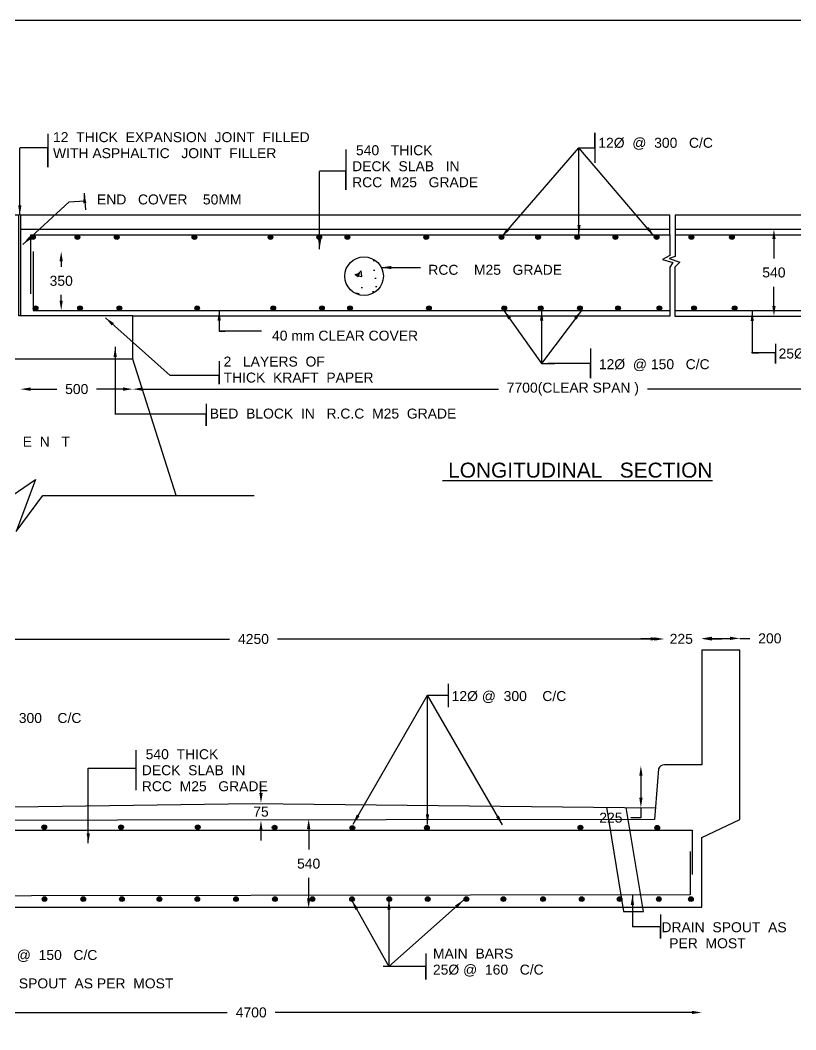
# Model space of a CAD drawing. Header units: inches. Extents: x 43.9 to 73.3, y 3.2 to 23.4.
# Drawn here: x 48.91 to 56.7, y 13.32 to 23.45 of the extents above; entities that cross this region are included whole.
import ezdxf

# ---------------------------------------------------------------- set-up
doc = ezdxf.new("R2010")
doc.units = ezdxf.units.IN
doc.header["$MEASUREMENT"] = 0
doc.layers.add('TEXT', color=1, linetype='Continuous')
doc.styles.get("Standard").update_dxf_attribs({"font": 'arial.ttf', "height": 0.1})
doc.dimstyles.get("Standard").update_dxf_attribs({"dimtxt": 0.1, "dimasz": 0.1, "dimexe": 0.18, "dimexo": 0.0625, "dimgap": 0.09, "dimtad": 0, "dimtih": 1, "dimtoh": 1, "dimdec": 4, "dimzin": 0, "dimdsep": 46, "dimtxsty": 'Standard', "dimcen": 0.09, "dimse1": 1, "dimse2": 1, "dimadec": 0, "dimazin": 0, "dimtfac": 1, "dimtdec": 4, "dimtofl": 0, "dimtmove": 0, "dimatfit": 3, "dimfxl": 1, "dimtolj": 1, "dimtzin": 0, "dimarcsym": 0})

# ---------------------------------------------------------------- blocks, each defined once
blk = doc.blocks.new('*D5')
at = {"color": 0, "lineweight": -2, "transparency": 16777216}
for p, q in [((49.017, 19.744), (49.28, 19.744)), ((49.944, 19.744), (49.681, 19.744))]:
    blk.add_line(p, q, dxfattribs=at)
at = {"color": 0, "transparency": 16777216}
for points in [[(49.017, 19.761), (49.017, 19.727), (48.917, 19.744)], [(49.944, 19.761), (49.944, 19.727), (50.044, 19.744)]]:
    blk.add_solid(points, dxfattribs=at)
at = {"layer": 'Defpoints', "color": 0, "transparency": 16777216}
for p in [(48.917, 20.48), (50.044, 20.478), (50.044, 19.744)]:
    blk.add_point(p, dxfattribs=at)
at = {"color": 0, "transparency": 16777216, "insert": (49.481, 19.744), "char_height": 0.1, "attachment_point": 5}
blk.add_mtext('\\A1;500', dxfattribs=at)
blk = doc.blocks.new('*D6')
at = {"color": 0, "lineweight": -2, "transparency": 16777216}
for p, q in [((50.144, 19.744), (53.715, 19.744)), ((58.782, 19.744), (55.211, 19.744))]:
    blk.add_line(p, q, dxfattribs=at)
at = {"color": 0, "transparency": 16777216}
for points in [[(50.144, 19.761), (50.144, 19.727), (50.044, 19.744)], [(58.782, 19.761), (58.782, 19.727), (58.882, 19.744)]]:
    blk.add_solid(points, dxfattribs=at)
at = {"layer": 'Defpoints', "color": 0, "transparency": 16777216}
for p in [(50.044, 19.744), (58.882, 19.744), (58.882, 19.729)]:
    blk.add_point(p, dxfattribs=at)
at = {"color": 0, "transparency": 16777216, "insert": (54.463, 19.744), "char_height": 0.1, "attachment_point": 5}
blk.add_mtext('\\A1;7700(CLEAR SPAN )', dxfattribs=at)
blk = doc.blocks.new('*D12')
at = {"color": 0, "lineweight": -2, "transparency": 16777216}
for p, q in [((56.482, 21.249), (56.482, 21.055)), ((56.482, 20.578), (56.482, 20.772))]:
    blk.add_line(p, q, dxfattribs=at)
at = {"color": 0, "transparency": 16777216}
for points in [[(56.466, 21.249), (56.499, 21.249), (56.482, 21.349)], [(56.466, 20.578), (56.499, 20.578), (56.482, 20.478)]]:
    blk.add_solid(points, dxfattribs=at)
at = {"layer": 'Defpoints', "color": 0, "transparency": 16777216}
for p in [(56.482, 21.349), (56.482, 20.478), (56.482, 20.478)]:
    blk.add_point(p, dxfattribs=at)
at = {"color": 0, "transparency": 16777216, "insert": (56.482, 20.914), "char_height": 0.1, "attachment_point": 5}
blk.add_mtext('\\A1;540', dxfattribs=at)
blk = doc.blocks.new('*D13')
at = {"color": 0, "lineweight": -2, "transparency": 16777216}
for p, q in [((49.325, 21.026), (49.325, 20.971)), ((49.325, 20.633), (49.325, 20.689))]:
    blk.add_line(p, q, dxfattribs=at)
at = {"color": 0, "transparency": 16777216}
for points in [[(49.308, 21.026), (49.341, 21.026), (49.325, 21.126)], [(49.308, 20.633), (49.341, 20.633), (49.325, 20.533)]]:
    blk.add_solid(points, dxfattribs=at)
at = {"layer": 'Defpoints', "color": 0, "transparency": 16777216}
for p in [(49.042, 21.126), (49.042, 20.533), (49.325, 20.533)]:
    blk.add_point(p, dxfattribs=at)
at = {"color": 0, "transparency": 16777216, "insert": (49.325, 20.83), "char_height": 0.1, "attachment_point": 5}
blk.add_mtext('\\A1;350', dxfattribs=at)
blk = doc.blocks.new('*D22')
at = {"color": 0, "lineweight": -2, "transparency": 16777216}
for p, q in [((55.146, 15.865), (55.146, 15.644)), ((55.146, 15.544), (55.146, 15.444)), ((55.146, 15.444), (55.046, 15.444))]:
    blk.add_line(p, q, dxfattribs=at)
at = {"color": 0, "transparency": 16777216}
for points in [[(55.13, 15.865), (55.163, 15.865), (55.146, 15.965)], [(55.13, 15.644), (55.163, 15.644), (55.146, 15.544)]]:
    blk.add_solid(points, dxfattribs=at)
at = {"layer": 'Defpoints', "color": 0, "transparency": 16777216}
for p in [(55.346, 15.965), (55.146, 15.544), (55.291, 15.544)]:
    blk.add_point(p, dxfattribs=at)
at = {"color": 0, "transparency": 16777216, "insert": (54.845, 15.444), "char_height": 0.1, "attachment_point": 5}
blk.add_mtext('\\A1;225', dxfattribs=at)
blk = doc.blocks.new('*D28')
at = {"color": 0, "lineweight": -2, "transparency": 16777216}
for p, q in [((47.23, 17.237), (51.015, 17.237)), ((55.282, 17.237), (51.497, 17.237))]:
    blk.add_line(p, q, dxfattribs=at)
at = {"color": 0, "transparency": 16777216}
for points in [[(47.23, 17.254), (47.23, 17.221), (47.13, 17.237)], [(55.282, 17.254), (55.282, 17.221), (55.382, 17.237)]]:
    blk.add_solid(points, dxfattribs=at)
at = {"layer": 'Defpoints', "color": 0, "transparency": 16777216}
for p in [(55.382, 17.237), (47.13, 15.952), (55.382, 15.911)]:
    blk.add_point(p, dxfattribs=at)
at = {"color": 0, "transparency": 16777216, "insert": (51.256, 17.237), "char_height": 0.1, "attachment_point": 5}
blk.add_mtext('\\A1;4250', dxfattribs=at)
blk = doc.blocks.new('*D29')
at = {"color": 0, "lineweight": -2, "transparency": 16777216}
for p, q in [((55.246, 17.238), (55.146, 17.238)), ((55.859, 17.238), (55.959, 17.238))]:
    blk.add_line(p, q, dxfattribs=at)
at = {"color": 0, "transparency": 16777216}
for points in [[(55.246, 17.255), (55.246, 17.222), (55.346, 17.238)], [(55.859, 17.255), (55.859, 17.222), (55.759, 17.238)]]:
    blk.add_solid(points, dxfattribs=at)
at = {"layer": 'Defpoints', "color": 0, "transparency": 16777216}
for p in [(55.759, 17.238), (55.346, 15.965), (55.759, 15.976)]:
    blk.add_point(p, dxfattribs=at)
at = {"color": 0, "transparency": 16777216, "insert": (55.552, 17.238), "char_height": 0.1, "attachment_point": 5}
blk.add_mtext('\\A1;225', dxfattribs=at)
blk = doc.blocks.new('*D30')
at = {"color": 0, "lineweight": -2, "transparency": 16777216}
for p, q in [((55.859, 17.243), (56.04, 17.243)), ((56.14, 17.243), (56.24, 17.243))]:
    blk.add_line(p, q, dxfattribs=at)
at = {"color": 0, "transparency": 16777216}
for points in [[(55.859, 17.26), (55.859, 17.227), (55.759, 17.243)], [(56.04, 17.26), (56.04, 17.227), (56.14, 17.243)]]:
    blk.add_solid(points, dxfattribs=at)
at = {"layer": 'Defpoints', "color": 0, "transparency": 16777216}
for p in [(56.14, 17.243), (55.759, 17.126), (56.14, 17.126)]:
    blk.add_point(p, dxfattribs=at)
at = {"color": 0, "transparency": 16777216, "insert": (56.441, 17.243), "char_height": 0.1, "attachment_point": 5}
blk.add_mtext('\\A1;200', dxfattribs=at)
blk = doc.blocks.new('*D66')
at = {"color": 0, "lineweight": -2, "transparency": 16777216}
for p, q in [((46.808, 13.49), (50.992, 13.49)), ((55.658, 13.49), (51.474, 13.49))]:
    blk.add_line(p, q, dxfattribs=at)
at = {"color": 0, "transparency": 16777216}
for points in [[(46.808, 13.507), (46.808, 13.474), (46.708, 13.49)], [(55.658, 13.507), (55.658, 13.474), (55.758, 13.49)]]:
    blk.add_solid(points, dxfattribs=at)
at = {"layer": 'Defpoints', "color": 0, "transparency": 16777216}
for p in [(46.708, 14.548), (55.758, 14.548), (55.758, 13.49)]:
    blk.add_point(p, dxfattribs=at)
at = {"color": 0, "transparency": 16777216, "insert": (51.233, 13.49), "char_height": 0.1, "attachment_point": 5}
blk.add_mtext('\\A1;4700', dxfattribs=at)
blk = doc.blocks.new('*D70')
at = {"color": 0, "lineweight": -2, "transparency": 16777216}
for p, q in [((51.331, 15.691), (51.331, 15.791)), ((51.331, 15.316), (51.331, 15.216))]:
    blk.add_line(p, q, dxfattribs=at)
at = {"color": 0, "transparency": 16777216}
for points in [[(51.315, 15.691), (51.348, 15.691), (51.331, 15.591)], [(51.315, 15.316), (51.348, 15.316), (51.331, 15.416)]]:
    blk.add_solid(points, dxfattribs=at)
at = {"layer": 'Defpoints', "color": 0, "transparency": 16777216}
for p in [(51.621, 15.591), (51.331, 15.416), (51.621, 15.416)]:
    blk.add_point(p, dxfattribs=at)
at = {"color": 0, "transparency": 16777216, "insert": (51.331, 15.504), "char_height": 0.1, "attachment_point": 5}
blk.add_mtext('\\A1;75', dxfattribs=at)
blk = doc.blocks.new('*D71')
at = {"color": 0, "lineweight": -2, "transparency": 16777216}
for p, q in [((51.81, 15.331), (51.81, 15.124)), ((51.81, 14.635), (51.81, 14.841))]:
    blk.add_line(p, q, dxfattribs=at)
at = {"color": 0, "transparency": 16777216}
for points in [[(51.793, 15.331), (51.827, 15.331), (51.81, 15.431)], [(51.793, 14.635), (51.827, 14.635), (51.81, 14.535)]]:
    blk.add_solid(points, dxfattribs=at)
at = {"layer": 'Defpoints', "color": 0, "transparency": 16777216}
for p in [(51.824, 15.431), (51.81, 14.535), (51.824, 14.535)]:
    blk.add_point(p, dxfattribs=at)
at = {"color": 0, "transparency": 16777216, "insert": (51.81, 14.983), "char_height": 0.1, "attachment_point": 5}
blk.add_mtext('\\A1;540', dxfattribs=at)

msp = doc.modelspace()

# ---------------------------------------------------------------- hatches: boundary and pattern name
h = msp.add_hatch(color=0)
h.dxf.hatch_style = 1
h.paths.add_polyline_path([(49.06375, 21.26881, 0.33395938), (49.04689, 21.29125), (49.03391, 21.29125, 0.33395938), (49.01704, 21.26881, 1)])
h = msp.add_hatch(color=0)
h.dxf.hatch_style = 1
h.paths.add_polyline_path([(49.51103, 21.26881, 0.33395938), (49.49416, 21.29125), (49.48118, 21.29125, 0.33395938), (49.46431, 21.26881, 1)])
h = msp.add_hatch(color=0)
h.dxf.hatch_style = 1
h.paths.add_polyline_path([(49.90554, 21.26881, 0.33395938), (49.88868, 21.29125), (49.8757, 21.29125, 0.33395938), (49.85883, 21.26881, 1)])
h = msp.add_hatch(color=0)
h.dxf.hatch_style = 1
h.paths.add_polyline_path([(50.68644, 21.26881, 0.33395938), (50.66958, 21.29125), (50.6566, 21.29125, 0.33395938), (50.63973, 21.26881, 1)])
h = msp.add_hatch(color=0)
h.dxf.hatch_style = 1
h.paths.add_polyline_path([(51.45024, 21.26881, 0.33395938), (51.43338, 21.29125), (51.4204, 21.29125, 0.33395938), (51.40353, 21.26881, 1)])
h = msp.add_hatch(color=0)
h.dxf.hatch_style = 1
h.paths.add_polyline_path([(51.93983, 21.26881, 0.33395938), (51.92296, 21.29125), (51.90999, 21.29125, 0.33395938), (51.89312, 21.26881, 1)])
h = msp.add_hatch(color=0)
h.dxf.hatch_style = 1
h.paths.add_polyline_path([(52.22196, 21.26881, 0.33395938), (52.20509, 21.29125), (52.19211, 21.29125, 0.33395938), (52.17524, 21.26881, 1)])
h = msp.add_hatch(color=0)
h.dxf.hatch_style = 1
h.paths.add_polyline_path([(53.01381, 21.26881, 0.33395938), (52.99694, 21.29125), (52.98396, 21.29125, 0.33395938), (52.9671, 21.26881, 1)])
h = msp.add_hatch(color=0)
h.dxf.hatch_style = 1
h.paths.add_polyline_path([(53.76981, 21.26881, 0.33395938), (53.75295, 21.29125), (53.73997, 21.29125, 0.33395938), (53.7231, 21.26881, 1)])
h = msp.add_hatch(color=0)
h.dxf.hatch_style = 1
h.paths.add_polyline_path([(54.1368, 21.26881, 0.33395938), (54.11994, 21.29125), (54.10696, 21.29125, 0.33395938), (54.09009, 21.26881, 1)])
h = msp.add_hatch(color=0)
h.dxf.hatch_style = 1
h.paths.add_polyline_path([(54.52949, 21.26881, 0.33395938), (54.51262, 21.29125), (54.49964, 21.29125, 0.33395938), (54.48277, 21.26881, 1)])
h = msp.add_hatch(color=0)
h.dxf.hatch_style = 1
h.paths.add_polyline_path([(54.91309, 21.26881, 0.33395938), (54.89623, 21.29125), (54.88325, 21.29125, 0.33395938), (54.86638, 21.26881, 1)])
h = msp.add_hatch(color=0)
h.dxf.hatch_style = 1
h.paths.add_polyline_path([(55.32779, 21.26881, 0.33395938), (55.31093, 21.29125), (55.29795, 21.29125, 0.33395938), (55.28108, 21.26881, 1)])
h = msp.add_hatch(color=0)
h.dxf.hatch_style = 1
h.paths.add_polyline_path([(55.67644, 21.26881, 0.33395938), (55.65957, 21.29125), (55.64659, 21.29125, 0.33395938), (55.62972, 21.26881, 1)])
h = msp.add_hatch(color=0)
h.dxf.hatch_style = 1
h.paths.add_polyline_path([(56.0838, 21.26881, 0.33395938), (56.06693, 21.29125), (56.05395, 21.29125, 0.33395938), (56.03709, 21.26881, 1)])
h = msp.add_hatch()
h.set_pattern_fill('AR-CONC', color=0, scale=0.06)
h.set_pattern_definition([(50, (0, 0), (0.430356, -0.0376513), [0.045, -0.495]), (355, (0, 0), (-0.0832508, 0.4513153), [0.036, -0.396]), (100.45144, (0.03586, -0.00314), (0.3471053, 0.413664), [0.038244, -0.4206853]), (46.1842, (0, 0.12), (0.640345, -0.0993116), [0.0675, -0.7425]), (96.6356, (0.05336, 0.1117), (0.560797, 0.584471), [0.057366, -0.631028]), (351.1842, (0, 0.12), (0.560797, 0.584471), [0.054, -0.594]), (21, (0.06, 0.09), (0.3581442, -0.2415713), [0.045, -0.495]), (326, (0.06, 0.09), (0.1459892, 0.43509), [0.036, -0.396]), (71.45144, (0.08985, 0.06987), (0.5041334, 0.1935187), [0.038244, -0.4206853]), (37.5, (0, 0), (0.0072959, 0.1997363), [0, -0.3912, 0, -0.402, 0, -0.3975]), (7.5, (0, 0), (0.1578417, 0.236647), [0, -0.2292, 0, -0.3822, 0, -0.1515]), (327.5, (-0.1338, 0), (0.32029346, -0.01353292), [0, -0.15, 0, -0.468, 0, -0.621]), (317.5, (-0.1938, 0), (0.3499117, 0.060063), [0, -0.195, 0, -0.3108, 0, -0.441])])
h.paths.add_polyline_path([(52.55989, 20.87742, 1), (52.173, 20.87742, 1)])
h = msp.add_hatch(color=0)
h.dxf.hatch_style = 1
h.paths.add_polyline_path([(49.09107, 20.55545, 0.33395938), (49.0742, 20.57788), (49.06122, 20.57788, 0.33395938), (49.04436, 20.55545, 1)])
h = msp.add_hatch(color=0)
h.dxf.hatch_style = 1
h.paths.add_polyline_path([(49.53834, 20.55545, 0.33395938), (49.52147, 20.57788), (49.5085, 20.57788, 0.33395938), (49.49163, 20.55545, 1)])
h = msp.add_hatch(color=0)
h.dxf.hatch_style = 1
h.paths.add_polyline_path([(49.93286, 20.55545, 0.33395938), (49.91599, 20.57788), (49.90301, 20.57788, 0.33395938), (49.88615, 20.55545, 1)])
h = msp.add_hatch(color=0)
h.dxf.hatch_style = 1
h.paths.add_polyline_path([(50.71376, 20.55545, 0.33395938), (50.69689, 20.57788), (50.68391, 20.57788, 0.33395938), (50.66705, 20.55545, 1)])
h = msp.add_hatch(color=0)
h.dxf.hatch_style = 1
h.paths.add_polyline_path([(51.47756, 20.55545, 0.33395938), (51.46069, 20.57788), (51.44772, 20.57788, 0.33395938), (51.43085, 20.55545, 1)])
h = msp.add_hatch(color=0)
h.dxf.hatch_style = 1
h.paths.add_polyline_path([(51.96715, 20.55545, 0.33395938), (51.95028, 20.57788), (51.9373, 20.57788, 0.33395938), (51.92043, 20.55545, 1)])
h = msp.add_hatch(color=0)
h.dxf.hatch_style = 1
h.paths.add_polyline_path([(52.24927, 20.55545, 0.33395938), (52.2324, 20.57788), (52.21943, 20.57788, 0.33395938), (52.20256, 20.55545, 1)])
h = msp.add_hatch(color=0)
h.dxf.hatch_style = 1
h.paths.add_polyline_path([(53.04112, 20.55545, 0.33395938), (53.02426, 20.57788), (53.01128, 20.57788, 0.33395938), (52.99441, 20.55545, 1)])
h = msp.add_hatch(color=0)
h.dxf.hatch_style = 1
h.paths.add_polyline_path([(53.79713, 20.55545, 0.33395938), (53.78026, 20.57788), (53.76728, 20.57788, 0.33395938), (53.75042, 20.55545, 1)])
h = msp.add_hatch(color=0)
h.dxf.hatch_style = 1
h.paths.add_polyline_path([(54.16412, 20.55545, 0.33395938), (54.14725, 20.57788), (54.13427, 20.57788, 0.33395938), (54.11741, 20.55545, 1)])
h = msp.add_hatch(color=0)
h.dxf.hatch_style = 1
h.paths.add_polyline_path([(54.5568, 20.55545, 0.33395938), (54.53993, 20.57788), (54.52696, 20.57788, 0.33395938), (54.51009, 20.55545, 1)])
h = msp.add_hatch(color=0)
h.dxf.hatch_style = 1
h.paths.add_polyline_path([(54.94041, 20.55545, 0.33395938), (54.92354, 20.57788), (54.91056, 20.57788, 0.33395938), (54.8937, 20.55545, 1)])
h = msp.add_hatch(color=0)
h.dxf.hatch_style = 1
h.paths.add_polyline_path([(55.35511, 20.55545, 0.33395938), (55.33824, 20.57788), (55.32526, 20.57788, 0.33395938), (55.3084, 20.55545, 1)])
h = msp.add_hatch(color=0)
h.dxf.hatch_style = 1
h.paths.add_polyline_path([(55.70375, 20.55545, 0.33395938), (55.68689, 20.57788), (55.67391, 20.57788, 0.33395938), (55.65704, 20.55545, 1)])
h = msp.add_hatch(color=0)
h.dxf.hatch_style = 1
h.paths.add_polyline_path([(56.11111, 20.55545, 0.33395938), (56.09425, 20.57788), (56.08127, 20.57788, 0.33395938), (56.0644, 20.55545, 1)])
h = msp.add_hatch(color=0)
h.dxf.hatch_style = 1
h.paths.add_polyline_path([(49.17869, 15.34782, 0.33395938), (49.16182, 15.37025), (49.14884, 15.37025, 0.33395938), (49.13197, 15.34782, 1)])
h = msp.add_hatch(color=0)
h.dxf.hatch_style = 1
h.paths.add_polyline_path([(49.94914, 15.34889, 0.33395938), (49.93227, 15.37132), (49.91929, 15.37132, 0.33395938), (49.90242, 15.34889, 1)])
h = msp.add_hatch(color=0)
h.dxf.hatch_style = 1
h.paths.add_polyline_path([(50.719, 15.34889, 0.33395938), (50.70213, 15.37132), (50.68915, 15.37132, 0.33395938), (50.67229, 15.34889, 1)])
h = msp.add_hatch(color=0)
h.dxf.hatch_style = 1
h.paths.add_polyline_path([(51.49179, 15.34548, 0.33395938), (51.47493, 15.36791), (51.46195, 15.36791, 0.33395938), (51.44508, 15.34548, 1)])
h = msp.add_hatch(color=0)
h.dxf.hatch_style = 1
h.paths.add_polyline_path([(52.27199, 15.34204, 0.33395938), (52.25512, 15.36447), (52.24215, 15.36447, 0.33395938), (52.22528, 15.34204, 1)])
h = msp.add_hatch(color=0)
h.dxf.hatch_style = 1
h.paths.add_polyline_path([(53.02069, 15.34381, 0.33395938), (53.00382, 15.36625), (52.99084, 15.36625, 0.33395938), (52.97398, 15.34381, 1)])
h = msp.add_hatch(color=0)
h.dxf.hatch_style = 1
h.paths.add_polyline_path([(54.56179, 15.34569, 0.33395938), (54.54492, 15.36813), (54.53194, 15.36813, 0.33395938), (54.51508, 15.34569, 1)])
h = msp.add_hatch(color=0)
h.dxf.hatch_style = 1
h.paths.add_polyline_path([(55.33337, 15.34397, 0.33395938), (55.31651, 15.36641), (55.30353, 15.36641, 0.33395938), (55.28666, 15.34397, 1)])
h = msp.add_hatch(color=0)
h.dxf.hatch_style = 1
h.paths.add_polyline_path([(49.18078, 14.62804, 0.33395938), (49.16391, 14.65048), (49.15093, 14.65048, 0.33395938), (49.13407, 14.62804, 1)])
h = msp.add_hatch(color=0)
h.dxf.hatch_style = 1
h.paths.add_polyline_path([(49.56923, 14.62804, 0.33395938), (49.55236, 14.65048), (49.53939, 14.65048, 0.33395938), (49.52252, 14.62804, 1)])
h = msp.add_hatch(color=0)
h.dxf.hatch_style = 1
h.paths.add_polyline_path([(49.95768, 14.62804, 0.33395938), (49.94082, 14.65048), (49.92784, 14.65048, 0.33395938), (49.91097, 14.62804, 1)])
h = msp.add_hatch(color=0)
h.dxf.hatch_style = 1
h.paths.add_polyline_path([(50.33504, 14.62804, 0.33395938), (50.31817, 14.65048), (50.30519, 14.65048, 0.33395938), (50.28833, 14.62804, 1)])
h = msp.add_hatch(color=0)
h.dxf.hatch_style = 1
h.paths.add_polyline_path([(50.71516, 14.62804, 0.33395938), (50.6983, 14.65048), (50.68532, 14.65048, 0.33395938), (50.66845, 14.62804, 1)])
h = msp.add_hatch(color=0)
h.dxf.hatch_style = 1
h.paths.add_polyline_path([(51.10362, 14.62804, 0.33395938), (51.08675, 14.65048), (51.07377, 14.65048, 0.33395938), (51.05691, 14.62804, 1)])
h = msp.add_hatch(color=0)
h.dxf.hatch_style = 1
h.paths.add_polyline_path([(51.49484, 14.62804, 0.33395938), (51.47798, 14.65048), (51.465, 14.65048, 0.33395938), (51.44813, 14.62804, 1)])
h = msp.add_hatch(color=0)
h.dxf.hatch_style = 1
h.paths.add_polyline_path([(51.8718, 14.62804, 0.33395938), (51.85494, 14.65048), (51.84196, 14.65048, 0.33395938), (51.82509, 14.62804, 1)])
h = msp.add_hatch(color=0)
h.dxf.hatch_style = 1
h.paths.add_polyline_path([(52.26858, 14.62804, 0.33395938), (52.25171, 14.65048), (52.23873, 14.65048, 0.33395938), (52.22187, 14.62804, 1)])
h = msp.add_hatch(color=0)
h.dxf.hatch_style = 1
h.paths.add_polyline_path([(52.64316, 14.62804, 0.33395938), (52.62629, 14.65048), (52.61331, 14.65048, 0.33395938), (52.59645, 14.62804, 1)])
h = msp.add_hatch(color=0)
h.dxf.hatch_style = 1
h.paths.add_polyline_path([(53.02883, 14.62804, 0.33395938), (53.01197, 14.65048), (52.99899, 14.65048, 0.33395938), (52.98212, 14.62804, 1)])
h = msp.add_hatch(color=0)
h.dxf.hatch_style = 1
h.paths.add_polyline_path([(53.41729, 14.62804, 0.33395938), (53.40042, 14.65048), (53.38744, 14.65048, 0.33395938), (53.37058, 14.62804, 1)])
h = msp.add_hatch(color=0)
h.dxf.hatch_style = 1
h.paths.add_polyline_path([(53.78909, 14.62804, 0.33395938), (53.77222, 14.65048), (53.75925, 14.65048, 0.33395938), (53.74238, 14.62804, 1)])
h = msp.add_hatch(color=0)
h.dxf.hatch_style = 1
h.paths.add_polyline_path([(54.18706, 14.62804, 0.33395938), (54.17019, 14.65048), (54.15721, 14.65048, 0.33395938), (54.14035, 14.62804, 1)])
h = msp.add_hatch(color=0)
h.dxf.hatch_style = 1
h.paths.add_polyline_path([(54.57551, 14.62804, 0.33395938), (54.55864, 14.65048), (54.54567, 14.65048, 0.33395938), (54.5288, 14.62804, 1)])
h = msp.add_hatch(color=0)
h.dxf.hatch_style = 1
h.paths.add_polyline_path([(54.95564, 14.62804, 0.33395938), (54.93877, 14.65048), (54.92579, 14.65048, 0.33395938), (54.90893, 14.62804, 1)])
h = msp.add_hatch(color=0)
h.dxf.hatch_style = 1
h.paths.add_polyline_path([(55.34964, 14.62804, 0.33395938), (55.33277, 14.65048), (55.3198, 14.65048, 0.33395938), (55.30293, 14.62804, 1)])
h = msp.add_hatch(color=0)
h.dxf.hatch_style = 1
h.paths.add_polyline_path([(55.6715, 14.62804, 0.33395938), (55.65463, 14.65048), (55.64166, 14.65048, 0.33395938), (55.62479, 14.62804, 1)])

# ---------------------------------------------------------------- linework, layer by layer
at = {"color": 0}
msp.add_lwpolyline([(43.86859, 23.44551), (73.12465, 23.44551), (73.12465, 3.18029), (43.86859, 3.18029)], close=True, dxfattribs=at)
for points in [[(49.19167, 22.30457), (49.19167, 21.9715), (49.19167, 22.16587), (48.91301, 22.16587)], [(54.68467, 22.16698), (54.68467, 22.31428), (54.68467, 22.01503)], [(52.18196, 22.14809), (52.18196, 21.74313), (52.18196, 21.92914), (51.92218, 21.92914)], [(51.92101, 21.92915), (51.92004, 21.92915)], [(50.0441, 20.04515), (50.0441, 20.47968), (48.89878, 20.47968), (48.89878, 21.49002), (46.31004, 21.49002)], [(49.0202, 20.69876), (49.0202, 21.29128), (55.43806, 21.29128), (55.43806, 21.48835), (48.91741, 21.48835), (48.91741, 20.47968)], [(55.48873, 21.48835), (55.48873, 21.0758), (55.42951, 21.05455), (55.53705, 21.01923), (55.48851, 20.96787), (55.48851, 20.47771), (59.8757, 20.47771), (59.8757, 21.48933), (55.48873, 21.48933)], [(48.91741, 21.3493), (55.43806, 21.3493)], [(55.43806, 21.29128), (55.43806, 21.08417), (55.36401, 21.04536), (55.46792, 21.01476), (55.43675, 20.96885), (55.43675, 20.53341), (55.43405, 20.53341)], [(55.48873, 21.3493), (63.06863, 21.3493)], [(55.48873, 21.29128), (59.77862, 21.29128), (59.77862, 20.69641)], [(49.04189, 21.12621), (49.04189, 20.53341), (55.43405, 20.53341)], [(55.48851, 20.53341), (59.75698, 20.53341)], [(51.33497, 20.32428), (50.92362, 20.32428)], [(56.49807, 20.19803), (56.49807, 20.00196), (56.49807, 20.10864), (56.25847, 20.10864)], [(54.63956, 20.15252), (54.63956, 19.85394), (54.63956, 20.00111), (54.2123, 20.00111)], [(50.47821, 18.67584), (50.0441, 20.04515), (47.74671, 20.04515)], [(50.91229, 20.02331), (50.91229, 19.79299), (50.91229, 19.88186), (50.41981, 19.88186)], [(50.78006, 19.59609), (50.78006, 19.37723), (50.78006, 19.49344), (49.86508, 19.49344)], [(47.74671, 18.67627), (48.83339, 18.67627), (49.06588, 18.83854), (48.87312, 18.31635), (49.14105, 18.67584), (51.26323, 18.67584)], [(53.20975, 16.78875), (53.20975, 16.55244)], [(50.07546, 16.12208), (50.07546, 15.72182)], [(47.18081, 15.53048), (51.24319, 15.58615), (55.29126, 15.54381)], [(54.80247, 15.54892), (54.97266, 14.50352), (55.17384, 14.50352), (54.99675, 15.54689)], [(46.80175, 14.86389), (46.80175, 15.31853), (55.66011, 15.31853), (55.66011, 14.8759)], [(55.6402, 15.10663), (55.6402, 14.66885), (46.81685, 14.65661), (46.81685, 15.10818)], [(55.34153, 14.47417), (55.34153, 14.23328), (55.34153, 14.34989), (55.07427, 14.34989)], [(55.07494, 14.34992), (55.0613, 14.34992)], [(52.98808, 14.08335), (52.98808, 13.8225), (52.98808, 13.95115), (52.55912, 13.95115)]]:
    msp.add_lwpolyline(points, dxfattribs=at)
msp.add_lwpolyline([(46.70792, 14.54825), (55.75797, 14.54825), (55.75797, 15.24573), (56.13977, 15.42654), (56.13977, 17.12578), (55.75914, 17.12578), (55.75914, 15.9756), (55.38203, 15.9756, 0.30456161), (55.3219, 15.93522), (55.28208, 15.42653), (47.19076, 15.41687), (47.1469, 15.91776, 0.38692024), (47.09518, 15.96547), (46.70898, 15.96547), (46.70898, 17.11704), (46.3201, 17.11704), (46.3201, 15.41197), (46.70666, 15.23711), (46.70792, 14.54825)], format="xyb", dxfattribs=at)
for centre, radius in [((49.0404, 21.26881), 0.02336), ((49.48767, 21.26881), 0.02336), ((49.88219, 21.26881), 0.02336), ((50.66309, 21.26881), 0.02336), ((51.42689, 21.26881), 0.02336), ((51.91647, 21.26881), 0.02336), ((52.1986, 21.26881), 0.02336), ((52.99045, 21.26881), 0.02336), ((53.74646, 21.26881), 0.02336), ((54.11345, 21.26881), 0.02336), ((54.50613, 21.26881), 0.02336), ((54.88974, 21.26881), 0.02336), ((55.30444, 21.26881), 0.02336), ((55.65308, 21.26881), 0.02336), ((56.06044, 21.26881), 0.02336), ((52.36644, 20.87742), 0.19345), ((49.06771, 20.55545), 0.02336), ((49.51499, 20.55545), 0.02336), ((49.9095, 20.55545), 0.02336), ((50.6904, 20.55545), 0.02336), ((51.4542, 20.55545), 0.02336), ((51.94379, 20.55545), 0.02336), ((52.22592, 20.55545), 0.02336), ((53.01777, 20.55545), 0.02336), ((53.77377, 20.55545), 0.02336), ((54.14076, 20.55545), 0.02336), ((54.53344, 20.55545), 0.02336), ((54.91705, 20.55545), 0.02336), ((55.33175, 20.55545), 0.02336), ((55.6804, 20.55545), 0.02336), ((56.08776, 20.55545), 0.02336), ((49.15533, 15.34782), 0.02336), ((49.92578, 15.34889), 0.02336), ((50.69564, 15.34889), 0.02336), ((51.46844, 15.34548), 0.02336), ((52.24863, 15.34204), 0.02336), ((52.99733, 15.34381), 0.02336), ((54.53843, 15.34569), 0.02336), ((55.31002, 15.34397), 0.02336), ((49.15742, 14.62804), 0.02336), ((49.54588, 14.62804), 0.02336), ((49.93433, 14.62804), 0.02336), ((50.31168, 14.62804), 0.02336), ((50.69181, 14.62804), 0.02336), ((51.08026, 14.62804), 0.02336), ((51.47149, 14.62804), 0.02336), ((51.84845, 14.62804), 0.02336), ((52.24522, 14.62804), 0.02336), ((52.6198, 14.62804), 0.02336), ((53.00548, 14.62804), 0.02336), ((53.39393, 14.62804), 0.02336), ((53.76574, 14.62804), 0.02336), ((54.1637, 14.62804), 0.02336), ((54.55216, 14.62804), 0.02336), ((54.93228, 14.62804), 0.02336), ((55.32628, 14.62804), 0.02336), ((55.64814, 14.62804), 0.02336)]:
    msp.add_circle(centre, radius, dxfattribs=at)
at = {"layer": 'TEXT', "color": 0}
msp.add_lwpolyline([(55.43675, 20.53341), (55.43675, 20.47771), (50.0441, 20.47771)], dxfattribs=at)

# ---------------------------------------------------------------- texts
at = {"color": 0}
for s, height, p in [('12  THICK  EXPANSION  JOINT  FILLED', 0.1, (49.24277, 22.22197)), (' 540   THICK', 0.1, (52.24623, 22.0909)), ('12Ø  @  300   C/C', 0.1, (54.71837, 22.16541)), ('WITH ASPHALTIC   JOINT  FILLER', 0.1, (49.24277, 22.06133)), ('DECK  SLAB   IN', 0.1, (52.24623, 21.93026)), ('RCC  M25   GRADE', 0.1, (52.24623, 21.76961)), ('END   COVER    50MM', 0.1, (49.68451, 21.597)), ('RCC    M25   GRADE', 0.1, (53.01155, 20.89116)), ('40 mm CLEAR COVER ', 0.1, (51.44182, 20.23056)), ('2   LAYERS  OF', 0.1, (50.9556, 19.97071)), ('25Ø  @  160   C/C', 0.1, (56.52894, 20.05129)), ('12Ø  @ 150   C/C', 0.1, (54.72427, 19.94411)), ('THICK  KRAFT  PAPER', 0.1, (50.9556, 19.81006)), ('BED  BLOCK  IN   R.C.C  M25  GRADE', 0.1, (50.81658, 19.44872)), ('A  B   U  T  M  E  N   T', 0.1, (48.02255, 19.16702)), ('%%U LONGITUDINAL   SECTION', 0.15, (53.15235, 18.85635)), ('12Ø @  300    C/C', 0.1, (53.24592, 16.61458)), ('12Ø  @ 300    C/C', 0.1, (48.3767, 16.3946)), (' 540  THICK', 0.1, (50.13417, 16.03129)), ('DECK  SLAB  IN', 0.1, (50.13417, 15.87065)), ('RCC  M25   GRADE', 0.1, (50.13417, 15.71001)), ('DRAIN  SPOUT  AS', 0.1, (55.35264, 14.29526)), ('  PER  MOST', 0.1, (55.35264, 14.13462)), ('12Ø @  150   C/C', 0.1, (48.57601, 14.01677)), ('MAIN  BARS', 0.1, (53.05785, 14.03085)), ('25Ø @  160   C/C ', 0.1, (53.05785, 13.87021)), ('100Ø  DRAINAGE  SPOUT  AS PER  MOST', 0.1, (47.67286, 13.73189))]:
    msp.add_text(s, height=height, dxfattribs=at).set_placement(p)
at = {"color": 0, "insert": (54.77495, 22.21599), "char_height": 0.1, "width": 0.1438378, "attachment_point": 1}
msp.add_mtext('\\A1;', dxfattribs=at)

# ---------------------------------------------------------------- dimensions: what is measured, and where the dimension line sits
at = {"color": 0}
for base, p1, p2, text, picture, middle in [((56.48219, 20.47771), (56.48219, 21.3493), (56.48219, 20.47771), '540', '*D12', (56.48219, 20.9135)), ((55.1463, 15.54381), (55.34582, 15.96457), (55.29126, 15.54381), '225', '*D22', (54.8446, 15.44381)), ((51.80997, 14.53451), (51.82413, 15.43052), (51.82413, 14.53451), '540', '*D71', (51.80997, 14.98251))]:
    dim = msp.add_linear_dim(base=base, p1=p1, p2=p2, angle=90, text=text, dimstyle='Standard', dxfattribs=at)
    dim.commit()
    dim.dimension.update_dxf_attribs({"geometry": picture, "text_midpoint": middle})
for base, p1, p2, text, picture, middle in [((49.32464, 20.53341), (49.04189, 21.12621), (49.04189, 20.53341), '350', '*D13', (49.32464, 20.82981)), ((51.33126, 15.41637), (51.62117, 15.59086), (51.62117, 15.41637), '75', '*D70', (51.33126, 15.50362))]:
    dim = msp.add_linear_dim(base=base, p1=p1, p2=p2, angle=90, text=text, dimstyle='Standard', dxfattribs=at)
    dim.commit()
    dim.dimension.update_dxf_attribs({"geometry": picture, "text_midpoint": middle, "dimtype": 160})
for base, p1, p2, text, picture, middle in [((50.0441, 19.74415), (48.91741, 20.47968), (50.0441, 20.47771), '500', '*D5', (49.48076, 19.74415)), ((58.88193, 19.74415), (50.0441, 19.74415), (58.88193, 19.7288), '7700(CLEAR SPAN )', '*D6', (54.46302, 19.74415)), ((55.75914, 17.23847), (55.34582, 15.96457), (55.75914, 15.9756), '225', '*D29', (55.55248, 17.23847)), ((56.13977, 17.2434), (55.75914, 17.12578), (56.13977, 17.12578), '200', '*D30', (56.44092, 17.2434)), ((55.75797, 13.4902), (46.70792, 14.54825), (55.75797, 14.54825), '4700', '*D66', (51.23295, 13.4902))]:
    dim = msp.add_linear_dim(base=base, p1=p1, p2=p2, text=text, dimstyle='Standard', dxfattribs=at)
    dim.commit()
    dim.dimension.update_dxf_attribs({"geometry": picture, "text_midpoint": middle})
dim = msp.add_linear_dim(base=(55.38203, 17.23734), p1=(47.13027, 15.95162), p2=(55.38203, 15.91063), text='4250', dimstyle='Standard', dxfattribs=at)
dim.commit()
dim.dimension.update_dxf_attribs({"geometry": '*D28', "text_midpoint": (51.25615, 17.23734), "dimtype": 160})

# ---------------------------------------------------------------- leaders
for points in [[(48.90937, 21.48817), (48.90937, 22.16603)], [(53.74535, 21.26967), (54.52458, 22.16599)], [(54.52458, 21.29179), (54.52458, 22.16599), (54.68495, 22.16599)], [(55.2763, 21.28326), (54.52458, 22.16599)], [(51.91996, 21.14989), (51.91996, 21.92881)], [(49.55392, 21.71001), (49.56763, 21.5419)], [(48.94079, 21.19666), (49.40549, 21.62222), (49.5577, 21.632)], [(52.53936, 20.96415), (52.93358, 20.96415)], [(50.91115, 20.53158), (50.91115, 20.32547), (50.9727, 20.32547)], [(53.77034, 20.53341), (54.14971, 20.00037)], [(54.14971, 20.53123), (54.14971, 20.00037), (54.27968, 20.00037)], [(54.54882, 20.53341), (54.14971, 20.00037)], [(56.26409, 20.52704), (56.26409, 20.10896), (56.33085, 20.10896)], [(49.76831, 20.46092), (50.41981, 19.88186)], [(49.86699, 20.16707), (49.86699, 19.49338)], [(52.25718, 15.38061), (53.0035, 16.67379)], [(53.0035, 15.37695), (53.0035, 16.67379), (53.20995, 16.67379)], [(53.75598, 15.37167), (53.0035, 16.67379)], [(49.59642, 15.18737), (49.59642, 15.94012), (50.07572, 15.94012)], [(52.24269, 14.61453), (52.61626, 13.95196)], [(52.61626, 14.62056), (52.61626, 13.95196)], [(53.36587, 14.61837), (52.61626, 13.95196)], [(55.06134, 14.66952), (55.06134, 14.35027), (55.06035, 14.35027)]]:
    msp.add_leader(points, dimstyle='Standard', override={"dimgap": 0.09, "dimtad": 0}, dxfattribs=at)

doc.saveas('drawing.dxf')
